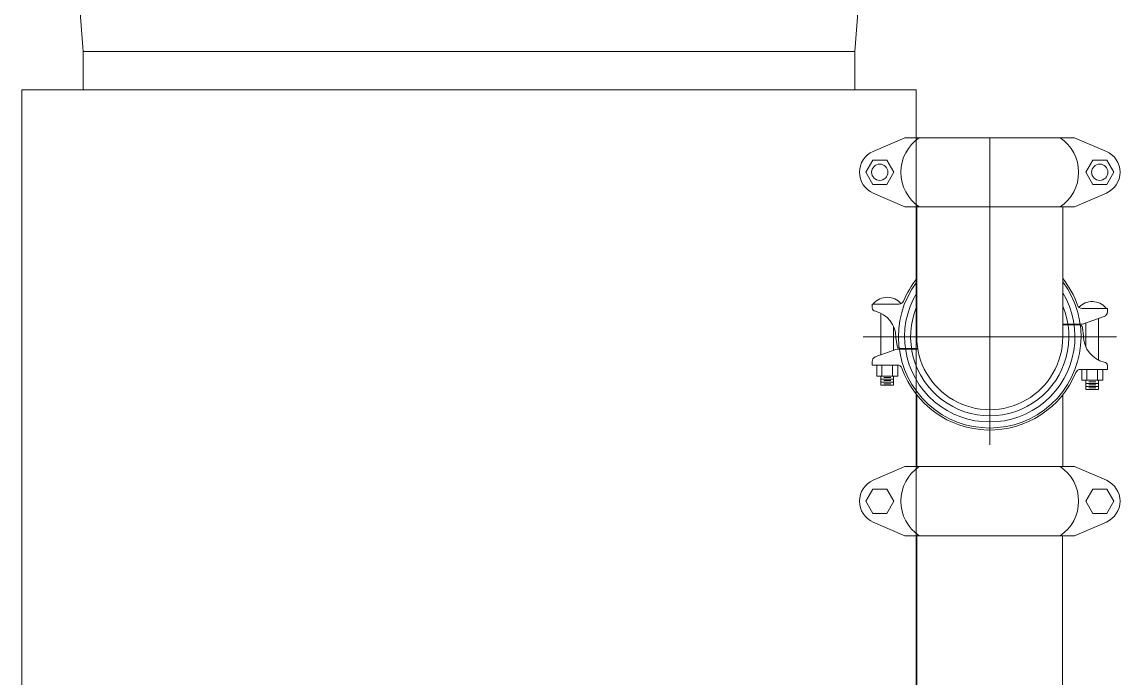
# Model space of a CAD drawing. Header units: millimetres. Extents: x 2085 to 2829, y 1347 to 1643.
# Drawn here: x 2159.924 to 2160.783, y 1612.405 to 1612.918 of the extents above; entities that cross this region are included whole.
import ezdxf

# ---------------------------------------------------------------- set-up
doc = ezdxf.new("R2010")
doc.units = ezdxf.units.MM
doc.linetypes.add('PHANTOM', pattern=[2.5, 1.25, -0.25, 0.25, -0.25, 0.25, -0.25])
doc.layers.get('0').update_dxf_attribs({"color": 251, "lineweight": 9})
for name, color, linetype, lineweight in [('0-BLOCK-SANIT', 251, 'Continuous', 13), ('A-SANITARIOS', 251, 'Continuous', 13), ('A_30_Extractores', 251, 'Continuous', 13), ('P&R_ACI_LÍNEA CENTRAL', 251, 'PHANTOM', 13)]:
    doc.layers.add(name, color=color, linetype=linetype, lineweight=lineweight)

# ---------------------------------------------------------------- blocks, each defined once
blk = doc.blocks.new('00-Codos')
at = {"layer": '0-BLOCK-SANIT'}
for p, q in [((-0.08517, 0.03794, 0.00001), (-0.08517, 0.03075, 0.00001)), ((-0.08517, 0.03555, 0.00001), (-0.07531, 0.03555, 0.00001)), ((-0.08295, 0.03674, 0.00001), (-0.07754, 0.03674, 0.00001)), ((-0.07531, 0.03794, 0.00001), (-0.07531, 0.03075, 0.00001)), ((0.07531, 0.04131, 0.00001), (0.07531, 0.03412, 0.00001)), ((0.07531, 0.03891, 0.00001), (0.08517, 0.03891, 0.00001)), ((0.07531, 0.03651, 0.00001), (0.08517, 0.03651, 0.00001)), ((0.07754, 0.04011, 0.00001), (0.08295, 0.04011, 0.00001)), ((0.07754, 0.03771, 0.00001), (0.08295, 0.03771, 0.00001)), ((0.07754, 0.03532, 0.00001), (0.08295, 0.03532, 0.00001)), ((0.08517, 0.04131, 0.00001), (0.08517, 0.03412, 0.00001)), ((-0.07199, 0.03075, 0.00001), (-0.0885, 0.03075, 0.00001)), ((-0.0885, 0.02219, 0.00001), (-0.0885, 0.03075, 0.00001)), ((-0.08517, 0.03315, 0.00001), (-0.07531, 0.03315, 0.00001)), ((-0.08437, 0.02219, 0.00001), (-0.08437, 0.03075, 0.00001)), ((-0.08295, 0.03435, 0.00001), (-0.07754, 0.03435, 0.00001)), ((-0.08295, 0.03195, 0.00001), (-0.07754, 0.03195, 0.00001)), ((-0.07611, 0.02219, 0.00001), (-0.07611, 0.03075, 0.00001)), ((-0.07199, 0.02219, 0.00001), (-0.07199, 0.03075, 0.00001)), ((0.07199, 0.02556, 0.00001), (0.07199, 0.03412, 0.00001)), ((0.0885, 0.03412, 0.00001), (0.07199, 0.03412, 0.00001)), ((0.07611, 0.02556, 0.00001), (0.07611, 0.03412, 0.00001)), ((0.08437, 0.02556, 0.00001), (0.08437, 0.03412, 0.00001)), ((0.0885, 0.02556, 0.00001), (0.0885, 0.03412, 0.00001)), ((-0.0723, 0.02219, 0.00001), (-0.09208, 0.02219, 0.00001)), ((-0.09208, 0.01944, 0.00001), (-0.09208, 0.02219, 0.00001)), ((-0.0885, 0.02219, 0.00001), (-0.07199, 0.02219, 0.00001)), ((0.071, 0.02556, 0.00001), (0.09207, 0.02556, 0.00001)), ((0.07199, 0.02556, 0.00001), (0.0885, 0.02556, 0.00001)), ((0.08517, 0.01835, 0.00001), (0.08517, -0.01426, 0.00001)), ((0.09207, 0.02556, 0.00001), (0.09207, 0.02248, 0.00001)), ((-0.07262, 0.00972, 0.00001), (-0.08956, 0.01585, 0.00001)), ((-0.08517, -0.01835, 0.00001), (-0.08517, 0.01426, 0.00001)), ((-0.07531, -0.00812, 0.00001), (-0.07531, 0.01069, 0.00001)), ((-0.05632, 0.00972, 0.00001), (-0.07262, 0.00972, 0.00001)), ((-0.0564, 0.00921, 0.00001), (-0.07007, 0.00921, 0.00001)), ((-0.07346, 0.00052, 0.00001), (-0.07254, 0.00724, 0.00001)), ((-0.05715, 0), (-0.05715, -0.1016, 0.00001)), ((0.05715, 0), (0.05715, -0.1016, 0.00001)), ((0.07531, 0.00812, 0.00001), (0.07531, -0.01069, 0.00001)), ((0.07346, -0.00052, 0.00001), (0.07254, -0.00724, 0.00001)), ((0.05715, -0.00921, 0.00001), (0.07007, -0.00921, 0.00001)), ((0.05715, -0.00972, 0.00001), (0.07262, -0.00972, 0.00001)), ((0.07262, -0.00972, 0.00001), (0.08956, -0.01585, 0.00001)), ((-0.09208, -0.02556, 0.00001), (-0.09208, -0.02248, 0.00001)), ((-0.071, -0.02556, 0.00001), (-0.09208, -0.02556, 0.00001)), ((-0.09096, -0.02607, 0.00001), (-0.09096, -0.02556, 0.00001)), ((0.08024, -0.02219, 0.00001), (0.0723, -0.02219, 0.00001)), ((0.0723, -0.02219, 0.00001), (0.09096, -0.02219, 0.00001)), ((0.0723, -0.02219, 0.00001), (0.09207, -0.02219, 0.00001)), ((0.09096, -0.0227, 0.00001), (0.09096, -0.02219, 0.00001)), ((0.09207, -0.01944, 0.00001), (0.09207, -0.02219, 0.00001)), ((-0.06646, -0.1016), (-0.09126, -0.11233)), ((-0.06646, -0.1016), (0.06646, -0.1016)), ((0.06646, -0.1016), (0.09126, -0.11233)), ((-0.06646, -0.1557), (-0.09126, -0.14497)), ((0.06646, -0.1557), (0.09126, -0.14497)), ((-0.06646, -0.1557), (0.06646, -0.1557))]:
    blk.add_line(p, q, dxfattribs=at)
at = {"layer": '0-BLOCK-SANIT', "elevation": 0.00001}
for points in [[(-0.07531, 0.03794), (-0.08517, 0.03794)], [(0.08517, 0.04131), (0.07531, 0.04131)]]:
    blk.add_lwpolyline(points, dxfattribs=at)
at = {"layer": '0-BLOCK-SANIT'}
for points in [[(-0.0971, -0.12865), (-0.0916, -0.13818), (-0.0806, -0.13818), (-0.07511, -0.12865), (-0.0806, -0.11913), (-0.0916, -0.11913)], [(0.07511, -0.12865), (0.0806, -0.13818), (0.0916, -0.13818), (0.0971, -0.12865), (0.0916, -0.11913), (0.0806, -0.11913)]]:
    blk.add_lwpolyline(points, close=True, dxfattribs=at)
for centre in [(-0.0861, -0.12865), (0.0861, -0.12865)]:
    blk.add_circle(centre, 0.00635, dxfattribs=at)
for centre, radius, start, end in [((0, 0, 0.00001), 0.07144, 323.1301, 216.8699), ((0, 0, 0.00001), 0.07302, 22.47193, 160.21872), ((0, 0, 0.00001), 0.06667, 328.99728, 211.00272), ((0, 0, 0.00001), 0.06191, 337.38013, 202.61987), ((0, 0, 0.00001), 0.05715, 359.99835, 180.00166), ((0.071, 0.02937, 0.00001), 0.00381, 202.47193, 270), ((-0.08827, 0.01944, 0.00001), 0.00381, 180, 250.0898), ((-0.0723, 0.026, 0.00001), 0.00381, 270, 340.21872), ((0.09451, -0.00052, 0.00001), 0.02105, 103.67304, 180), ((0.08953, 0.02248, 0.00001), 0.00254, 270, 0), ((-0.07007, 0.00667, 0.00001), 0.00254, 90, 166.9446), ((-0.09451, 0.00052, 0.00001), 0.02105, 283.67304, 0), ((0.07007, -0.00667, 0.00001), 0.00254, 270, 346.9446), ((0.08826, -0.01944, 0.00001), 0.00381, 0, 70.0898), ((-0.08954, -0.02248, 0.00001), 0.00254, 90, 180), ((-0.071, -0.02937, 0.00001), 0.00381, 22.47193, 90), ((0, 0, 0.00001), 0.07302, 321.50005, 340.21872), ((0.0723, -0.026, 0.00001), 0.00381, 90, 160.21872), ((0.08024, -0.01306, 0.00001), 0.01442, 223.98814, 318.02574), ((-0.08024, -0.01642, 0.00001), 0.01442, 221.97426, 318.02574), ((0, 0, 0.00001), 0.07302, 202.47193, 218.49995), ((-0.03694, -0.12865), 0.03262, 123.98721, 236.01279), ((0.03694, -0.12865), 0.03262, 303.98721, 56.01279), ((-0.0842, -0.12865), 0.01778, 113.40001, 246.59999), ((0.0842, -0.12865), 0.01778, 293.40001, 66.59999)]:
    blk.add_arc(centre, radius, start, end, dxfattribs=at)
at = {"layer": 'P&R_ACI_LÍNEA CENTRAL', "ltscale": 1.5}
for p, q in [((0, -0.1557, 0), (0, 0.0846)), ((-0.09908, 0), (0.09908, 0))]:
    blk.add_line(p, q, dxfattribs=at)
blk = doc.blocks.new('BOMBAS-28.02.2025')
at = {"layer": 'A-SANITARIOS'}
for p, q in [((2.69303, -1.46148, 0), (2.69303, -1.51762, 0.00001)), ((2.80733, -1.46148, 0), (2.80733, -1.51762, 0.00001)), ((2.68372, -1.51762, 0), (2.65892, -1.52835, 0)), ((2.68372, -1.51762, 0), (2.81664, -1.51762, 0)), ((2.81664, -1.51762, 0), (2.84144, -1.52835, 0)), ((2.68372, -1.57172, 0), (2.65892, -1.56099, 0)), ((2.81664, -1.57172, 0), (2.84144, -1.56099, 0)), ((2.68372, -1.57172, 0), (2.81664, -1.57172, 0))]:
    blk.add_line(p, q, dxfattribs=at)
at = {"layer": 'A-SANITARIOS', "elevation": 0}
for points in [[(2.65308, -1.54467), (2.65858, -1.55419), (2.66957, -1.55419), (2.67507, -1.54467), (2.66957, -1.53515), (2.65858, -1.53515)], [(2.82528, -1.54467), (2.83078, -1.55419), (2.84178, -1.55419), (2.84728, -1.54467), (2.84178, -1.53515), (2.83078, -1.53515)]]:
    blk.add_lwpolyline(points, close=True, dxfattribs=at)
blk.add_lwpolyline([(2.69318, -1.57172), (2.69318, -3.43531), (2.80718, -3.43531), (2.80718, -1.57172)], dxfattribs=at)
at = {"layer": 'A-SANITARIOS'}
for centre, radius, start, end in [((2.71324, -1.54467, 0), 0.03262, 123.98721, 236.01279), ((2.78712, -1.54467, 0), 0.03262, 303.98721, 56.01279), ((2.66598, -1.54467, 0), 0.01778, 113.40001, 246.59999), ((2.83438, -1.54467, 0), 0.01778, 293.40001, 66.59999)]:
    blk.add_arc(centre, radius, start, end, dxfattribs=at)
at = {"layer": 'A-SANITARIOS', "linetype": 'Continuous', "xscale": -1, "rotation": 180}
blk.add_blockref('00-Codos', (2.75018, -1.41602, 0), dxfattribs=at)

msp = doc.modelspace()

# ---------------------------------------------------------------- linework, layer by layer
at = {"layer": 'A_30_Extractores'}
for points in [[(2159.97167, 1612.89482), (2159.94867, 1613.19482), (2160.59867, 1613.19482), (2160.57567, 1612.89482)], [(2160.57567, 1612.86482), (2160.57567, 1612.89482), (2159.97167, 1612.89482), (2159.97167, 1612.86482)]]:
    msp.add_lwpolyline(points, dxfattribs=at)
msp.add_lwpolyline([(2160.62367, 1612.01482), (2160.62367, 1612.86482), (2159.92367, 1612.86482), (2159.92367, 1612.01482)], close=True, dxfattribs=at)

# ---------------------------------------------------------------- block references
msp.add_blockref('BOMBAS-28.02.2025', (2157.93096, 1614.08776))

doc.saveas('drawing.dxf')
